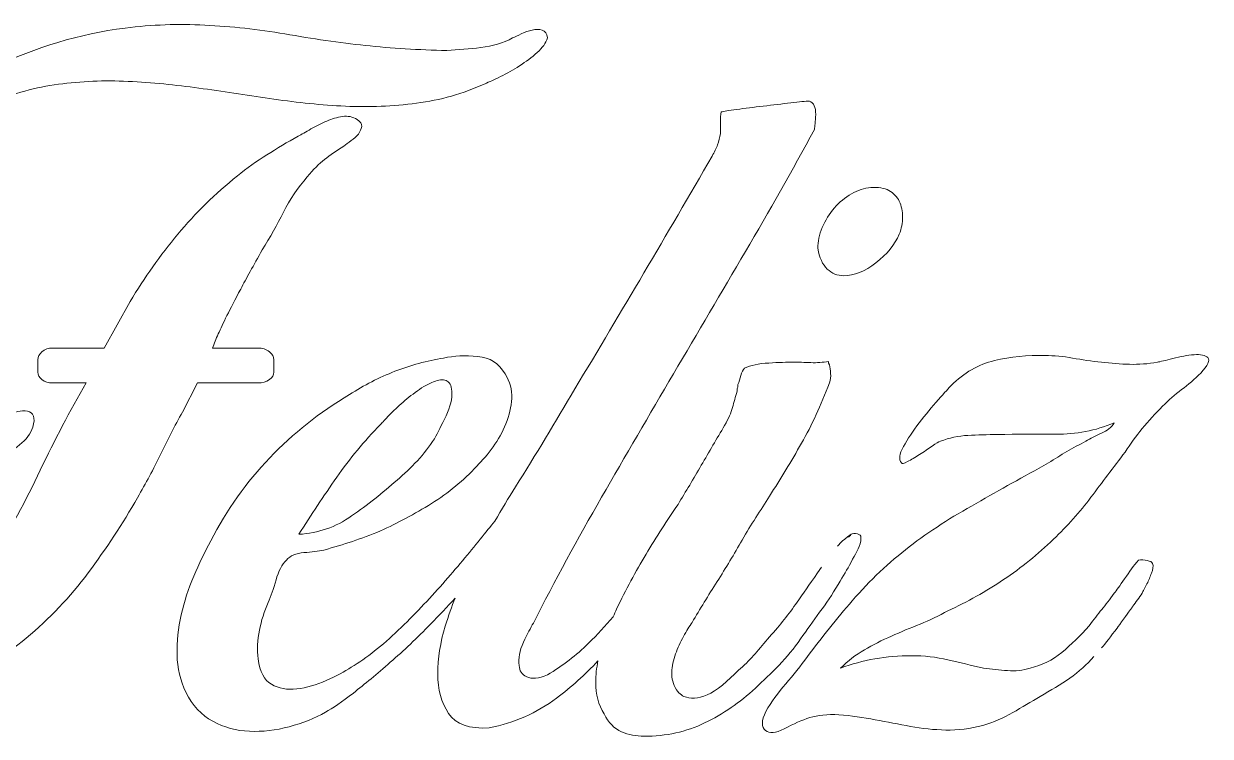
# Model space of a CAD drawing. Header units: centimetres. Extents: x 44.1 to 54.6, y -13.1 to 3.9.
# Drawn here: x 49.483 to 53.249, y -0.392 to 1.87 of the extents above; entities that cross this region are included whole.
import ezdxf

# ---------------------------------------------------------------- set-up
doc = ezdxf.new("R2010")
doc.units = ezdxf.units.CM
doc.header["$MEASUREMENT"] = 0
doc.layers.add('TRABAJO', color=7, linetype='Continuous', lineweight=0)

# ---------------------------------------------------------------- blocks, each defined once
blk = doc.blocks.new('Block_1')
at = {"layer": 'TRABAJO'}
for points, knots in [([(52.015, 0.145), (51.9792, 0.0935), (51.9684, 0.0782), (51.9429, 0.0417), (51.9149, 0.0015), (51.8907, -0.0303), (51.8564, -0.0689), (51.822, -0.1077), (51.7976, -0.1408), (51.7642, -0.1707), (51.7308, -0.2007), (51.6946, -0.2386), (51.6638, -0.2544), (51.633, -0.2702), (51.6071, -0.2746), (51.586, -0.2676), (51.5754, -0.2659), (51.5649, -0.2579), (51.5543, -0.2439), (51.5438, -0.2263), (51.5389, -0.2078), (51.5398, -0.1884), (51.5407, -0.1691), (51.5446, -0.1498), (51.5517, -0.1304), (51.5587, -0.111), (51.5671, -0.0926), (51.5768, -0.0749), (51.5864, -0.0574), (51.5956, -0.0424), (51.6045, -0.0301), (51.6291, 0.0121), (51.6555, 0.0552), (51.6836, 0.0992), (51.7117, 0.1432), (51.7381, 0.1872), (51.7628, 0.2312), (51.7769, 0.2558), (51.7914, 0.2795), (51.8064, 0.3024), (51.8213, 0.3253), (51.8358, 0.3481), (51.8499, 0.371), (51.8851, 0.4255), (51.9189, 0.4814), (51.9515, 0.5386), (51.984, 0.5958), (52.0135, 0.6596), (52.0399, 0.7299), (52.0434, 0.7405), (52.0447, 0.7506), (52.0439, 0.7603), (52.043, 0.7699), (52.0416, 0.7792), (52.0399, 0.788), (52.0399, 0.788), (52.0373, 0.7933), (52.0373, 0.7933), (52.0373, 0.7933), (52.0373, 0.7986), (52.0373, 0.7986), (52.0196, 0.795), (52.0007, 0.7937), (51.9805, 0.7946), (51.9603, 0.7955), (51.9423, 0.7959), (51.9264, 0.7959), (51.9053, 0.7959), (51.8789, 0.795), (51.8472, 0.7933), (51.8156, 0.7915), (51.79, 0.7862), (51.7707, 0.7774), (51.7654, 0.7722), (51.7615, 0.7642), (51.7588, 0.7537), (51.7562, 0.7431), (51.7531, 0.7335), (51.7496, 0.7247), (51.7496, 0.7211), (51.7492, 0.7176), (51.7483, 0.7141), (51.7474, 0.7106), (51.747, 0.707), (51.747, 0.7035), (51.7417, 0.6859), (51.7368, 0.6688), (51.7325, 0.6521), (51.728, 0.6353), (51.7197, 0.6165), (51.7074, 0.5954), (51.6827, 0.5531), (51.6581, 0.5109), (51.6335, 0.4687), (51.6088, 0.4265), (51.5842, 0.3851), (51.5596, 0.3446), (51.5244, 0.2936), (51.4905, 0.2408), (51.458, 0.1863), (51.4254, 0.1317), (51.3942, 0.0737), (51.3643, 0.0121), (51.3608, 0.0043), (51.3573, -0.0038), (51.3538, -0.0123), (51.329, -0.0411), (51.3033, -0.0693), (51.2759, -0.0961), (51.2364, -0.1348), (51.1928, -0.1682), (51.1453, -0.1963), (51.1171, -0.2087), (51.0952, -0.2109), (51.0794, -0.2029), (51.0635, -0.195), (51.0556, -0.1832), (51.0556, -0.1673), (51.0521, -0.1445), (51.0564, -0.1198), (51.0688, -0.0934), (51.0811, -0.067), (51.0916, -0.0468), (51.1004, -0.0327), (51.1691, 0.1027), (51.2412, 0.236), (51.3169, 0.3671), (51.3925, 0.4981), (51.4686, 0.6287), (51.5451, 0.759), (51.6216, 0.8892), (51.6977, 1.0185), (51.7734, 1.1469), (51.849, 1.2753), (51.922, 1.4046), (51.9924, 1.5348), (51.9942, 1.5436), (51.9955, 1.5595), (51.9964, 1.5823), (51.9972, 1.6052), (51.9907, 1.6193), (51.9766, 1.6246), (51.9643, 1.6246), (51.9445, 1.6228), (51.9172, 1.6193), (51.8899, 1.6157), (51.8609, 1.6122), (51.8301, 1.6087), (51.7993, 1.6052), (51.7712, 1.6017), (51.7457, 1.5982), (51.7202, 1.5946), (51.7039, 1.592), (51.6968, 1.5902), (51.6951, 1.5814), (51.6942, 1.57), (51.6942, 1.5559), (51.6942, 1.5418), (51.6942, 1.5304), (51.6942, 1.5216), (51.6925, 1.5093), (51.6894, 1.4974), (51.685, 1.486), (51.6806, 1.4746), (51.6748, 1.4627), (51.6678, 1.4504), (51.5957, 1.3254), (51.5236, 1.2019), (51.4515, 1.0796), (51.3793, 0.9573), (51.3063, 0.8346), (51.2324, 0.7115), (51.1708, 0.6059), (51.1079, 0.5021), (51.0437, 0.4001), (51.0212, 0.3642), (50.9996, 0.3278), (50.9785, 0.2911), (50.9645, 0.2746), (50.9489, 0.2555), (50.9316, 0.2338), (50.8963, 0.1898), (50.8568, 0.1428), (50.8128, 0.0926), (50.7688, 0.0425), (50.7218, -0.0068), (50.6716, -0.0552), (50.6215, -0.1036), (50.5717, -0.1427), (50.5225, -0.1726), (50.5014, -0.1867), (50.475, -0.2008), (50.4434, -0.2148), (50.4117, -0.2289), (50.3804, -0.2377), (50.3497, -0.2412), (50.3189, -0.2448), (50.292, -0.2399), (50.2692, -0.2267), (50.2463, -0.2135), (50.2322, -0.1867), (50.227, -0.1462), (50.2234, -0.1163), (50.2247, -0.086), (50.2309, -0.0552), (50.2371, -0.0244), (50.2463, 0.0051), (50.2586, 0.0332), (50.2674, 0.0526), (50.2758, 0.0763), (50.2837, 0.1045), (50.2916, 0.1326), (50.3026, 0.1537), (50.3167, 0.1678), (50.329, 0.1819), (50.3474, 0.1898), (50.3721, 0.1916), (50.3967, 0.1933), (50.4178, 0.196), (50.4354, 0.1995), (50.4671, 0.2083), (50.4974, 0.2175), (50.5265, 0.2272), (50.5555, 0.2369), (50.5849, 0.2479), (50.6149, 0.2602), (50.6694, 0.2848), (50.7235, 0.3138), (50.7772, 0.3473), (50.8308, 0.3807), (50.8788, 0.4203), (50.921, 0.466), (50.9386, 0.4836), (50.9557, 0.5038), (50.9725, 0.5267), (50.9892, 0.5496), (51.0028, 0.5742), (51.0134, 0.6006), (51.0239, 0.627), (51.0301, 0.6538), (51.0318, 0.6811), (51.0336, 0.7084), (51.0266, 0.7343), (51.0107, 0.759), (50.9914, 0.7924), (50.9623, 0.8108), (50.9236, 0.8144), (50.8849, 0.8179), (50.8488, 0.8161), (50.8155, 0.8091), (50.7627, 0.8003), (50.7112, 0.7862), (50.6611, 0.7669), (50.6109, 0.7475), (50.563, 0.7229), (50.5173, 0.693), (50.4222, 0.6367), (50.3378, 0.5698), (50.2639, 0.4924), (50.19, 0.415), (50.1275, 0.327), (50.0765, 0.2285), (50.0571, 0.1933), (50.0392, 0.156), (50.0224, 0.1164), (50.0057, 0.0768), (49.9925, 0.0359), (49.9828, -0.0063), (49.9732, -0.0486), (49.9688, -0.0908), (49.9696, -0.133), (49.9706, -0.1752), (49.9798, -0.2148), (49.9974, -0.2518), (50.0185, -0.294), (50.047, -0.3248), (50.0831, -0.3441), (50.1192, -0.3635), (50.1579, -0.374), (50.1992, -0.3758), (50.2406, -0.3775), (50.2828, -0.3727), (50.3259, -0.3613), (50.369, -0.3499), (50.4073, -0.3345), (50.4407, -0.3151), (50.4636, -0.3028), (50.493, -0.2826), (50.5291, -0.2544), (50.5652, -0.2263), (50.6043, -0.1937), (50.6465, -0.1568), (50.6888, -0.1198), (50.7314, -0.0794), (50.7745, -0.0354), (50.8017, -0.0077), (50.8271, 0.0195), (50.8518, 0.0465), (50.8415, 0.0212), (50.8311, -0.008), (50.8207, -0.042), (50.8049, -0.0939), (50.797, -0.1445), (50.797, -0.1937), (50.797, -0.243), (50.8084, -0.2847), (50.8313, -0.3191), (50.8541, -0.3534), (50.8973, -0.3687), (50.9606, -0.3652), (51.0397, -0.3494), (51.111, -0.3178), (51.1743, -0.2702), (51.2209, -0.2353), (51.2646, -0.196), (51.3055, -0.1525), (51.3009, -0.1752), (51.2983, -0.1977), (51.2983, -0.2201), (51.2983, -0.2588), (51.3072, -0.2923), (51.3247, -0.3204), (51.3388, -0.3485), (51.3573, -0.3674), (51.3801, -0.3771), (51.403, -0.3868), (51.4267, -0.3916), (51.4514, -0.3916), (51.5217, -0.3916), (51.586, -0.3775), (51.644, -0.3494), (51.7021, -0.3213), (51.7558, -0.2843), (51.805, -0.2386), (51.8543, -0.1928), (51.908, -0.1424), (51.9485, -0.0826), (51.989, -0.0228), (52.0295, 0.0256), (52.0679, 0.0905), (52.0845, 0.1185), (52.0952, 0.1362), (52.1088, 0.1611), (52.1224, 0.1859), (52.1336, 0.2043), (52.1399, 0.2284), (52.1399, 0.2284), (52.1393, 0.2396), (52.1393, 0.2396), (52.1445, 0.2502), (52.1159, 0.255), (52.1088, 0.2496), (52.0866, 0.2329), (52.1105, 0.2461), (52.1088, 0.2496), (52.0747, 0.2259), (52.0721, 0.2181), (52.066, 0.2116)], [0, 0, 0, 0, 1, 1, 1, 2, 2, 2, 3, 3, 3, 4, 4, 4, 5, 5, 5, 6, 6, 6, 7, 7, 7, 8, 8, 8, 9, 9, 9, 10, 10, 10, 11, 11, 11, 12, 12, 12, 13, 13, 13, 14, 14, 14, 15, 15, 15, 16, 16, 16, 17, 17, 17, 18, 18, 18, 19, 19, 19, 20, 20, 20, 21, 21, 21, 22, 22, 22, 23, 23, 23, 24, 24, 24, 25, 25, 25, 26, 26, 26, 27, 27, 27, 28, 28, 28, 29, 29, 29, 30, 30, 30, 31, 31, 31, 32, 32, 32, 33, 33, 33, 34, 34, 34, 35, 35, 35, 36, 36, 36, 37, 37, 37, 38, 38, 38, 39, 39, 39, 40, 40, 40, 41, 41, 41, 42, 42, 42, 43, 43, 43, 44, 44, 44, 45, 45, 45, 46, 46, 46, 47, 47, 47, 48, 48, 48, 49, 49, 49, 50, 50, 50, 51, 51, 51, 52, 52, 52, 53, 53, 53, 54, 54, 54, 55, 55, 55, 56, 56, 56, 57, 57, 57, 58, 58, 58, 59, 59, 59, 60, 60, 60, 61, 61, 61, 62, 62, 62, 63, 63, 63, 64, 64, 64, 65, 65, 65, 66, 66, 66, 67, 67, 67, 68, 68, 68, 69, 69, 69, 70, 70, 70, 71, 71, 71, 72, 72, 72, 73, 73, 73, 74, 74, 74, 75, 75, 75, 76, 76, 76, 77, 77, 77, 78, 78, 78, 79, 79, 79, 80, 80, 80, 81, 81, 81, 82, 82, 82, 83, 83, 83, 84, 84, 84, 85, 85, 85, 86, 86, 86, 87, 87, 87, 88, 88, 88, 89, 89, 89, 90, 90, 90, 91, 91, 91, 92, 92, 92, 93, 93, 93, 94, 94, 94, 95, 95, 95, 96, 96, 96, 97, 97, 97, 98, 98, 98, 99, 99, 99, 100, 100, 100, 101, 101, 101, 102, 102, 102, 103, 103, 103, 104, 104, 104, 105, 105, 105, 106, 106, 106, 107, 107, 107, 108, 108, 108, 109, 109, 109, 110, 110, 110, 111, 111, 111, 112, 112, 112, 113, 113, 113, 114, 114, 114, 115, 115, 115, 116, 116, 116, 117, 117, 117, 118, 118, 118, 119, 119, 119, 119]), ([(52.2616, 1.3066), (52.2545, 1.3215), (52.2435, 1.3329), (52.2286, 1.3409), (52.2136, 1.3488), (52.1947, 1.3518), (52.1719, 1.3501), (52.1507, 1.3483), (52.13, 1.3417), (52.1098, 1.3303), (52.0896, 1.3188), (52.0716, 1.3039), (52.0557, 1.2854), (52.0399, 1.267), (52.0271, 1.2463), (52.0175, 1.2234), (52.0078, 1.2005), (52.0029, 1.1786), (52.0029, 1.1575), (52.0082, 1.1275), (52.0183, 1.1055), (52.0333, 1.0915), (52.0482, 1.0774), (52.0654, 1.0704), (52.0848, 1.0704), (52.1182, 1.0704), (52.1525, 1.084), (52.1877, 1.1113), (52.2228, 1.1385), (52.2475, 1.1689), (52.2616, 1.2023), (52.2686, 1.2199), (52.2721, 1.238), (52.2721, 1.2564), (52.2721, 1.2749), (52.2686, 1.2916), (52.2616, 1.3066)], [0, 0, 0, 0, 1, 1, 1, 2, 2, 2, 3, 3, 3, 4, 4, 4, 5, 5, 5, 6, 6, 6, 7, 7, 7, 8, 8, 8, 9, 9, 9, 10, 10, 10, 11, 11, 11, 12, 12, 12, 12]), ([(50.4763, 0.4304), (50.5176, 0.4893), (50.5638, 0.5452), (50.6149, 0.598), (50.6184, 0.6015), (50.6263, 0.6099), (50.6386, 0.6231), (50.6509, 0.6362), (50.665, 0.6499), (50.6809, 0.664), (50.6967, 0.678), (50.7138, 0.6917), (50.7323, 0.7049), (50.7508, 0.7181), (50.7679, 0.7277), (50.7838, 0.7339), (50.7996, 0.74), (50.8128, 0.7414), (50.8234, 0.7379), (50.8339, 0.7343), (50.8401, 0.7229), (50.8418, 0.7035), (50.8436, 0.6807), (50.8374, 0.6547), (50.8234, 0.6257), (50.8093, 0.5967), (50.797, 0.5725), (50.7864, 0.5531), (50.7706, 0.5285), (50.7525, 0.5052), (50.7323, 0.4832), (50.7121, 0.4612), (50.6905, 0.4405), (50.6677, 0.4212), (50.6219, 0.3807), (50.574, 0.3429), (50.5238, 0.3077), (50.4737, 0.2725), (50.4178, 0.2531), (50.3563, 0.2496), (50.3949, 0.3112), (50.435, 0.3714), (50.4763, 0.4304)], [0, 0, 0, 0, 1, 1, 1, 2, 2, 2, 3, 3, 3, 4, 4, 4, 5, 5, 5, 6, 6, 6, 7, 7, 7, 8, 8, 8, 9, 9, 9, 10, 10, 10, 11, 11, 11, 12, 12, 12, 13, 13, 13, 14, 14, 14, 14])]:
    blk.add_open_spline(points, degree=3, knots=knots, dxfattribs=at)
blk = doc.blocks.new('Block_0')
at = {"layer": 'TRABAJO'}
for points, knots in [([(48.9919, 0.2787), (48.9198, 0.2787), (48.8595, 0.2976), (48.8112, 0.3354), (48.7628, 0.3732), (48.7263, 0.422), (48.7016, 0.4819), (48.6858, 0.5206), (48.6757, 0.5615), (48.6713, 0.6046), (48.6669, 0.6477), (48.6656, 0.6895), (48.6674, 0.7299), (48.6674, 0.8021), (48.6775, 0.8728), (48.6977, 0.9424), (48.7179, 1.0118), (48.7443, 1.0787), (48.7769, 1.1429), (48.8094, 1.2071), (48.8481, 1.2678), (48.893, 1.325), (48.9378, 1.3822), (48.9858, 1.4354), (49.0368, 1.4847), (49.1424, 1.5867), (49.2602, 1.6694), (49.3904, 1.7328), (49.5206, 1.7961), (49.6587, 1.8374), (49.8047, 1.8568), (49.8892, 1.8673), (49.9737, 1.8704), (50.0581, 1.866), (50.1425, 1.8616), (50.227, 1.8524), (50.3114, 1.8383), (50.3994, 1.8225), (50.4847, 1.8101), (50.5674, 1.8014), (50.6501, 1.7925), (50.7363, 1.7873), (50.826, 1.7855), (50.8612, 1.7873), (50.8973, 1.7904), (50.9342, 1.7948), (50.9712, 1.7991), (51.0046, 1.8093), (51.0345, 1.8251), (51.0415, 1.8286), (51.0508, 1.833), (51.0622, 1.8383), (51.0736, 1.8436), (51.0851, 1.8476), (51.0965, 1.8502), (51.108, 1.8528), (51.1185, 1.8528), (51.1282, 1.8502), (51.1378, 1.8476), (51.1436, 1.8392), (51.1454, 1.8251), (51.1401, 1.8093), (51.1291, 1.7939), (51.1124, 1.7789), (51.0956, 1.764), (51.0771, 1.7499), (51.0569, 1.7367), (51.0367, 1.7235), (51.0165, 1.7121), (50.9963, 1.7024), (50.976, 1.6927), (50.9597, 1.6853), (50.9474, 1.68), (50.8771, 1.6483), (50.8045, 1.6276), (50.7297, 1.618), (50.6549, 1.6083), (50.5797, 1.6052), (50.5041, 1.6087), (50.4284, 1.6122), (50.3528, 1.6197), (50.2771, 1.6312), (50.2015, 1.6426), (50.1267, 1.6536), (50.0528, 1.6641), (49.9789, 1.6747), (49.9041, 1.6822), (49.8285, 1.6866), (49.7528, 1.691), (49.6789, 1.6888), (49.6068, 1.68), (49.5347, 1.6711), (49.4643, 1.6536), (49.3957, 1.6272), (49.3271, 1.6008), (49.2629, 1.5612), (49.2031, 1.5084), (49.1626, 1.4662), (49.1279, 1.4266), (49.0988, 1.3897), (49.0698, 1.3527), (49.043, 1.3114), (49.0183, 1.2657), (48.9779, 1.1918), (48.9453, 1.1135), (48.9207, 1.0308), (48.896, 0.9481), (48.8855, 0.8654), (48.889, 0.7827), (48.8908, 0.7458), (48.896, 0.7092), (48.9049, 0.6732), (48.9136, 0.6371), (48.9277, 0.6046), (48.9471, 0.5756), (48.9664, 0.5465), (48.991, 0.5232), (49.021, 0.5056), (49.0509, 0.488), (49.0869, 0.4801), (49.1292, 0.4819), (49.1626, 0.4836), (49.1956, 0.4898), (49.2281, 0.5003), (49.2607, 0.5109), (49.291, 0.525), (49.3192, 0.5426), (49.3403, 0.5566), (49.3601, 0.5716), (49.3786, 0.5874), (49.397, 0.6033), (49.4159, 0.6165), (49.4353, 0.627), (49.4546, 0.6393), (49.4744, 0.6437), (49.4947, 0.6402), (49.5149, 0.6367), (49.5206, 0.62), (49.5118, 0.5901), (49.5048, 0.569), (49.4907, 0.55), (49.4696, 0.5333), (49.4485, 0.5166), (49.4291, 0.5003), (49.4115, 0.4845), (49.3816, 0.4581), (49.3504, 0.4326), (49.3179, 0.408), (49.2853, 0.3833), (49.2519, 0.3613), (49.2176, 0.342), (49.1833, 0.3226), (49.1476, 0.3073), (49.1107, 0.2958), (49.0737, 0.2844), (49.0342, 0.2787), (48.9919, 0.2787)], [0, 0, 0, 0, 1, 1, 1, 2, 2, 2, 3, 3, 3, 4, 4, 4, 5, 5, 5, 6, 6, 6, 7, 7, 7, 8, 8, 8, 9, 9, 9, 10, 10, 10, 11, 11, 11, 12, 12, 12, 13, 13, 13, 14, 14, 14, 15, 15, 15, 16, 16, 16, 17, 17, 17, 18, 18, 18, 19, 19, 19, 20, 20, 20, 21, 21, 21, 22, 22, 22, 23, 23, 23, 24, 24, 24, 25, 25, 25, 26, 26, 26, 27, 27, 27, 28, 28, 28, 29, 29, 29, 30, 30, 30, 31, 31, 31, 32, 32, 32, 33, 33, 33, 34, 34, 34, 35, 35, 35, 36, 36, 36, 37, 37, 37, 38, 38, 38, 39, 39, 39, 40, 40, 40, 41, 41, 41, 42, 42, 42, 43, 43, 43, 44, 44, 44, 45, 45, 45, 46, 46, 46, 47, 47, 47, 48, 48, 48, 49, 49, 49, 50, 50, 50, 51, 51, 51, 52, 52, 52, 52]), ([(50.0343, 0.7299), (50.0343, 0.7299), (49.9868, 0.6376), (49.9868, 0.6376), (49.9622, 0.5936), (49.9389, 0.5487), (49.9169, 0.503), (49.8949, 0.4572), (49.8707, 0.4115), (49.8443, 0.3658), (49.7968, 0.283), (49.7445, 0.2035), (49.6873, 0.1269), (49.6301, 0.0504), (49.5646, -0.0187), (49.4907, -0.0802), (49.4221, -0.1366), (49.3478, -0.1849), (49.2677, -0.2254), (49.1876, -0.2659), (49.1045, -0.2984), (49.0183, -0.323), (48.9321, -0.3477), (48.8424, -0.3643), (48.7492, -0.3732), (48.6559, -0.3819), (48.5653, -0.3714), (48.4773, -0.3415), (48.4368, -0.3292), (48.3969, -0.3081), (48.3573, -0.2782), (48.3177, -0.2483), (48.2865, -0.2144), (48.2636, -0.1766), (48.2407, -0.1387), (48.2297, -0.0983), (48.2306, -0.0552), (48.2315, -0.0121), (48.2513, 0.0297), (48.29, 0.0702), (48.3199, 0.1001), (48.3569, 0.1181), (48.4008, 0.1243), (48.4448, 0.1304), (48.4826, 0.1177), (48.5143, 0.086), (48.5442, 0.0543), (48.5574, 0.0209), (48.5539, -0.0143), (48.5521, -0.0389), (48.5442, -0.0591), (48.5301, -0.0749), (48.516, -0.0908), (48.5046, -0.1093), (48.4958, -0.1304), (48.4853, -0.1533), (48.4835, -0.1731), (48.4905, -0.1898), (48.4975, -0.2065), (48.509, -0.2206), (48.5248, -0.232), (48.5407, -0.2434), (48.5591, -0.2527), (48.5803, -0.2597), (48.6014, -0.2667), (48.6207, -0.272), (48.6383, -0.2755), (48.6876, -0.2843), (48.7368, -0.2847), (48.7861, -0.2768), (48.8353, -0.2689), (48.8828, -0.2562), (48.9286, -0.2386), (49.0324, -0.1999), (49.1204, -0.1436), (49.1925, -0.0697), (49.2646, 0.0042), (49.3284, 0.0856), (49.3838, 0.1744), (49.4392, 0.2632), (49.4898, 0.3561), (49.5356, 0.4528), (49.5813, 0.5496), (49.6297, 0.6419), (49.6807, 0.7299), (49.6807, 0.7299), (49.5752, 0.7299), (49.5752, 0.7299), (49.5611, 0.7299), (49.5496, 0.7335), (49.5409, 0.7405), (49.532, 0.7475), (49.5277, 0.7554), (49.5277, 0.7642), (49.5277, 0.7642), (49.5277, 0.8038), (49.5277, 0.8038), (49.5277, 0.8126), (49.532, 0.821), (49.5409, 0.8289), (49.5496, 0.8368), (49.5611, 0.8408), (49.5752, 0.8408), (49.5752, 0.8408), (49.7388, 0.8408), (49.7388, 0.8408), (49.7388, 0.8408), (49.8206, 0.9886), (49.8206, 0.9886), (49.8663, 1.0642), (49.9169, 1.1354), (49.9723, 1.2023), (50.0277, 1.2692), (50.0906, 1.3307), (50.161, 1.3871), (50.1909, 1.4117), (50.2221, 1.4341), (50.2547, 1.4544), (50.2872, 1.4746), (50.3202, 1.4943), (50.3537, 1.5137), (50.3642, 1.519), (50.3778, 1.5265), (50.3946, 1.5362), (50.4113, 1.5458), (50.428, 1.5542), (50.4447, 1.5612), (50.4614, 1.5682), (50.4781, 1.5731), (50.4949, 1.5757), (50.5116, 1.5784), (50.5269, 1.5753), (50.541, 1.5665), (50.5516, 1.5595), (50.5564, 1.552), (50.5556, 1.5441), (50.5546, 1.5362), (50.5511, 1.5282), (50.545, 1.5203), (50.5388, 1.5124), (50.5313, 1.5053), (50.5226, 1.4992), (50.5137, 1.493), (50.5058, 1.4873), (50.4988, 1.4821), (50.4759, 1.468), (50.4557, 1.4539), (50.4381, 1.4398), (50.4205, 1.4257), (50.402, 1.4073), (50.3827, 1.3844), (50.3528, 1.3492), (50.3277, 1.3118), (50.3075, 1.2722), (50.2872, 1.2327), (50.2648, 1.1926), (50.2402, 1.1522), (50.212, 1.1029), (50.1891, 1.0615), (50.1716, 1.0282), (50.154, 0.9947), (50.1395, 0.9666), (50.128, 0.9437), (50.1166, 0.9208), (50.1073, 0.9015), (50.1003, 0.8856), (50.0933, 0.8698), (50.0871, 0.8548), (50.0818, 0.8408), (50.0818, 0.8408), (50.227, 0.8408), (50.227, 0.8408), (50.241, 0.8408), (50.2529, 0.8368), (50.2626, 0.8289), (50.2723, 0.821), (50.2771, 0.8126), (50.2771, 0.8038), (50.2771, 0.8038), (50.2771, 0.7642), (50.2771, 0.7642), (50.2771, 0.7554), (50.2723, 0.7475), (50.2626, 0.7405), (50.2529, 0.7335), (50.241, 0.7299), (50.227, 0.7299), (50.227, 0.7299), (50.0343, 0.7299), (50.0343, 0.7299)], [0, 0, 0, 0, 1, 1, 1, 2, 2, 2, 3, 3, 3, 4, 4, 4, 5, 5, 5, 6, 6, 6, 7, 7, 7, 8, 8, 8, 9, 9, 9, 10, 10, 10, 11, 11, 11, 12, 12, 12, 13, 13, 13, 14, 14, 14, 15, 15, 15, 16, 16, 16, 17, 17, 17, 18, 18, 18, 19, 19, 19, 20, 20, 20, 21, 21, 21, 22, 22, 22, 23, 23, 23, 24, 24, 24, 25, 25, 25, 26, 26, 26, 27, 27, 27, 28, 28, 28, 29, 29, 29, 30, 30, 30, 31, 31, 31, 32, 32, 32, 33, 33, 33, 34, 34, 34, 35, 35, 35, 36, 36, 36, 37, 37, 37, 38, 38, 38, 39, 39, 39, 40, 40, 40, 41, 41, 41, 42, 42, 42, 43, 43, 43, 44, 44, 44, 45, 45, 45, 46, 46, 46, 47, 47, 47, 48, 48, 48, 49, 49, 49, 50, 50, 50, 51, 51, 51, 52, 52, 52, 53, 53, 53, 54, 54, 54, 55, 55, 55, 56, 56, 56, 57, 57, 57, 58, 58, 58, 59, 59, 59, 60, 60, 60, 61, 61, 61, 62, 62, 62, 63, 63, 63, 63]), ([(52.8788, -0.1381), (52.8365, -0.1908), (52.7756, -0.2268), (52.709, -0.2651), (52.6504, -0.2987), (52.5955, -0.3381), (52.5269, -0.3574), (52.4864, -0.368), (52.4473, -0.3728), (52.4095, -0.3719), (52.3716, -0.371), (52.3343, -0.3671), (52.2973, -0.3601), (52.2604, -0.353), (52.223, -0.346), (52.1852, -0.339), (52.1473, -0.3319), (52.109, -0.3267), (52.0704, -0.3231), (52.0334, -0.3214), (52.0026, -0.3245), (51.978, -0.3324), (51.9534, -0.3403), (51.9261, -0.3522), (51.8962, -0.368), (51.8698, -0.382), (51.85, -0.3838), (51.8368, -0.3733), (51.8236, -0.3627), (51.8241, -0.3425), (51.8381, -0.3126), (51.8557, -0.2827), (51.8768, -0.2536), (51.9015, -0.2255), (51.9261, -0.1974), (51.949, -0.1683), (51.9701, -0.1384), (51.993, -0.1085), (52.0163, -0.0786), (52.04, -0.0487), (52.0638, -0.0188), (52.0879, 0.0103), (52.1126, 0.0384), (52.1689, 0.1035), (52.2291, 0.1607), (52.2934, 0.21), (52.3576, 0.2592), (52.4284, 0.305), (52.5058, 0.3472), (52.5445, 0.37), (52.5823, 0.3916), (52.6193, 0.4118), (52.6562, 0.432), (52.6949, 0.4536), (52.7354, 0.4765), (52.7547, 0.4888), (52.7741, 0.5006), (52.7935, 0.5121), (52.8128, 0.5235), (52.833, 0.5345), (52.8542, 0.5451), (52.8682, 0.5539), (52.8845, 0.5623), (52.903, 0.5702), (52.9215, 0.5781), (52.935, 0.5891), (52.9439, 0.6032), (52.884, 0.5785), (52.8225, 0.5666), (52.7591, 0.5675), (52.6958, 0.5684), (52.6342, 0.5679), (52.5744, 0.5662), (52.541, 0.5662), (52.5093, 0.5653), (52.4794, 0.5636), (52.4495, 0.5618), (52.4204, 0.5557), (52.3923, 0.5451), (52.387, 0.5433), (52.3782, 0.5381), (52.3659, 0.5293), (52.3536, 0.5205), (52.3404, 0.5117), (52.3263, 0.5029), (52.3123, 0.494), (52.2995, 0.4866), (52.2881, 0.4804), (52.2766, 0.4743), (52.27, 0.4729), (52.2683, 0.4765), (52.2595, 0.4871), (52.2617, 0.5042), (52.2749, 0.528), (52.2881, 0.5517), (52.3048, 0.5768), (52.325, 0.6032), (52.3452, 0.6296), (52.3655, 0.6542), (52.3857, 0.6771), (52.4059, 0.6999), (52.4196, 0.7149), (52.4266, 0.7219), (52.4671, 0.7624), (52.5128, 0.7888), (52.5639, 0.8011), (52.6149, 0.8134), (52.6685, 0.8187), (52.7248, 0.8169), (52.753, 0.8169), (52.782, 0.8143), (52.8119, 0.809), (52.8418, 0.8037), (52.8722, 0.7993), (52.903, 0.7958), (52.9337, 0.7923), (52.9637, 0.7901), (52.9927, 0.7892), (53.0217, 0.7883), (53.0512, 0.7905), (53.0811, 0.7958), (53.0899, 0.7975), (53.1062, 0.8015), (53.1299, 0.8077), (53.1537, 0.8138), (53.1761, 0.8178), (53.1972, 0.8196), (53.2183, 0.8213), (53.2329, 0.8182), (53.2408, 0.8103), (53.2487, 0.8024), (53.2412, 0.7861), (53.2183, 0.7615), (53.1989, 0.7421), (53.1787, 0.7246), (53.1576, 0.7087), (53.1365, 0.6929), (53.1163, 0.6753), (53.0969, 0.6559), (53.0512, 0.6102), (53.0116, 0.5618), (52.9782, 0.5108), (52.9412, 0.4615), (52.9052, 0.4136), (52.87, 0.367), (52.8348, 0.3203), (52.7952, 0.2759), (52.7512, 0.2337), (52.7019, 0.1862), (52.6492, 0.1435), (52.5929, 0.1057), (52.5366, 0.0679), (52.4776, 0.0349), (52.4161, 0.0068), (52.3879, -0.0091), (52.3584, -0.0232), (52.3277, -0.0355), (52.2969, -0.0478), (52.2665, -0.0605), (52.2366, -0.0737), (52.2067, -0.0869), (52.1781, -0.1015), (52.1509, -0.1173), (52.1236, -0.1331), (52.0985, -0.1525), (52.0756, -0.1753), (52.146, -0.1489), (52.2208, -0.1358), (52.3, -0.1358), (52.3404, -0.1358), (52.3791, -0.1402), (52.4161, -0.1489), (52.453, -0.1578), (52.4908, -0.1666), (52.5295, -0.1753), (52.5542, -0.1789), (52.5793, -0.1815), (52.6048, -0.1833), (52.6302, -0.185), (52.6545, -0.1824), (52.6773, -0.1753), (52.7143, -0.1666), (52.7477, -0.1499), (52.7776, -0.1252), (52.8075, -0.1006), (52.8365, -0.0724), (52.8647, -0.0408), (52.8788, -0.0214), (52.892, -0.0042), (52.9043, 0.0107), (52.9166, 0.0256), (52.9298, 0.0428), (52.9439, 0.0622), (52.9509, 0.071), (52.9619, 0.0863), (52.9769, 0.1083), (52.9918, 0.1303), (53.0063, 0.1501), (53.0204, 0.1677), (53.038, 0.1695), (53.0631, 0.1658), (53.0657, 0.1571), (53.0683, 0.1482), (53.0674, 0.1372), (53.0621, 0.1258), (53.0568, 0.1143), (53.0545, 0.1043), (53.0477, 0.0921), (53.0381, 0.0751), (53.0375, 0.0733), (53.035, 0.0678), (53.0278, 0.0554), (53.0162, 0.0393), (53.0059, 0.0254), (52.9969, 0.0133), (53.0029, 0.0203), (52.9924, 0.0062), (52.9871, -0.0008), (52.9604, -0.0381), (52.9527, -0.0485), (52.934, -0.0735), (52.9162, -0.0977), (52.9034, -0.1114)], [0, 0, 0, 0, 1, 1, 1, 2, 2, 2, 3, 3, 3, 4, 4, 4, 5, 5, 5, 6, 6, 6, 7, 7, 7, 8, 8, 8, 9, 9, 9, 10, 10, 10, 11, 11, 11, 12, 12, 12, 13, 13, 13, 14, 14, 14, 15, 15, 15, 16, 16, 16, 17, 17, 17, 18, 18, 18, 19, 19, 19, 20, 20, 20, 21, 21, 21, 22, 22, 22, 23, 23, 23, 24, 24, 24, 25, 25, 25, 26, 26, 26, 27, 27, 27, 28, 28, 28, 29, 29, 29, 30, 30, 30, 31, 31, 31, 32, 32, 32, 33, 33, 33, 34, 34, 34, 35, 35, 35, 36, 36, 36, 37, 37, 37, 38, 38, 38, 39, 39, 39, 40, 40, 40, 41, 41, 41, 42, 42, 42, 43, 43, 43, 44, 44, 44, 45, 45, 45, 46, 46, 46, 47, 47, 47, 48, 48, 48, 49, 49, 49, 50, 50, 50, 51, 51, 51, 52, 52, 52, 53, 53, 53, 54, 54, 54, 55, 55, 55, 56, 56, 56, 57, 57, 57, 58, 58, 58, 59, 59, 59, 60, 60, 60, 61, 61, 61, 62, 62, 62, 63, 63, 63, 64, 64, 64, 65, 65, 65, 66, 66, 66, 67, 67, 67, 68, 68, 68, 69, 69, 69, 70, 70, 70, 71, 71, 71, 72, 72, 72, 73, 73, 73, 74, 74, 74, 74])]:
    blk.add_open_spline(points, degree=3, knots=knots, dxfattribs=at)
blk.add_blockref('Block_1', (0, 0), dxfattribs=at)

msp = doc.modelspace()

# ---------------------------------------------------------------- block references
at = {"layer": 'TRABAJO'}
msp.add_blockref('Block_0', (0, 0), dxfattribs=at)

doc.saveas('drawing.dxf')
